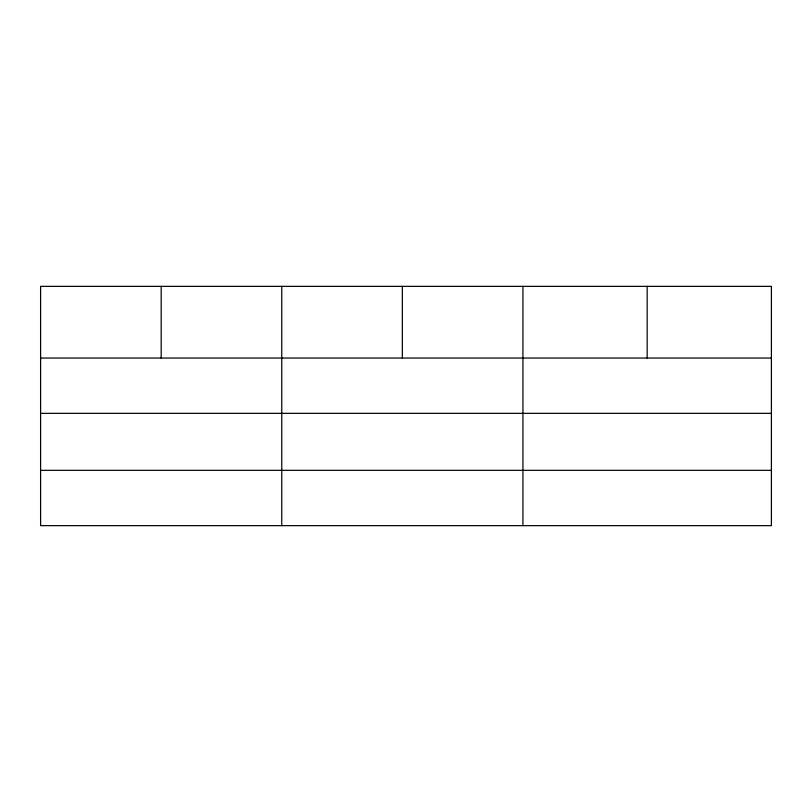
<?xml version="1.0" encoding="UTF-8"?>
<svg xmlns="http://www.w3.org/2000/svg" width="812" height="812" viewBox="0 0 812 812"><rect width="100%" height="100%" fill="white"/><g stroke="black" fill="none" stroke-linecap="round" stroke-linejoin="round"><path stroke-width="1.22" d="M771.4 413.349L771.4 286.352L40.6 286.352L40.6 525.648L771.4 525.648L771.4 413.349L40.6 413.349M40.6 358.041L771.4 358.041M40.6 470.331L771.4 470.331M647.164 286.352L647.164 358.041M522.928 286.352L522.928 525.648M402.346 286.352L402.346 358.041M281.764 286.352L281.764 525.648M161.182 286.352L161.182 358.041"/></g></svg>
